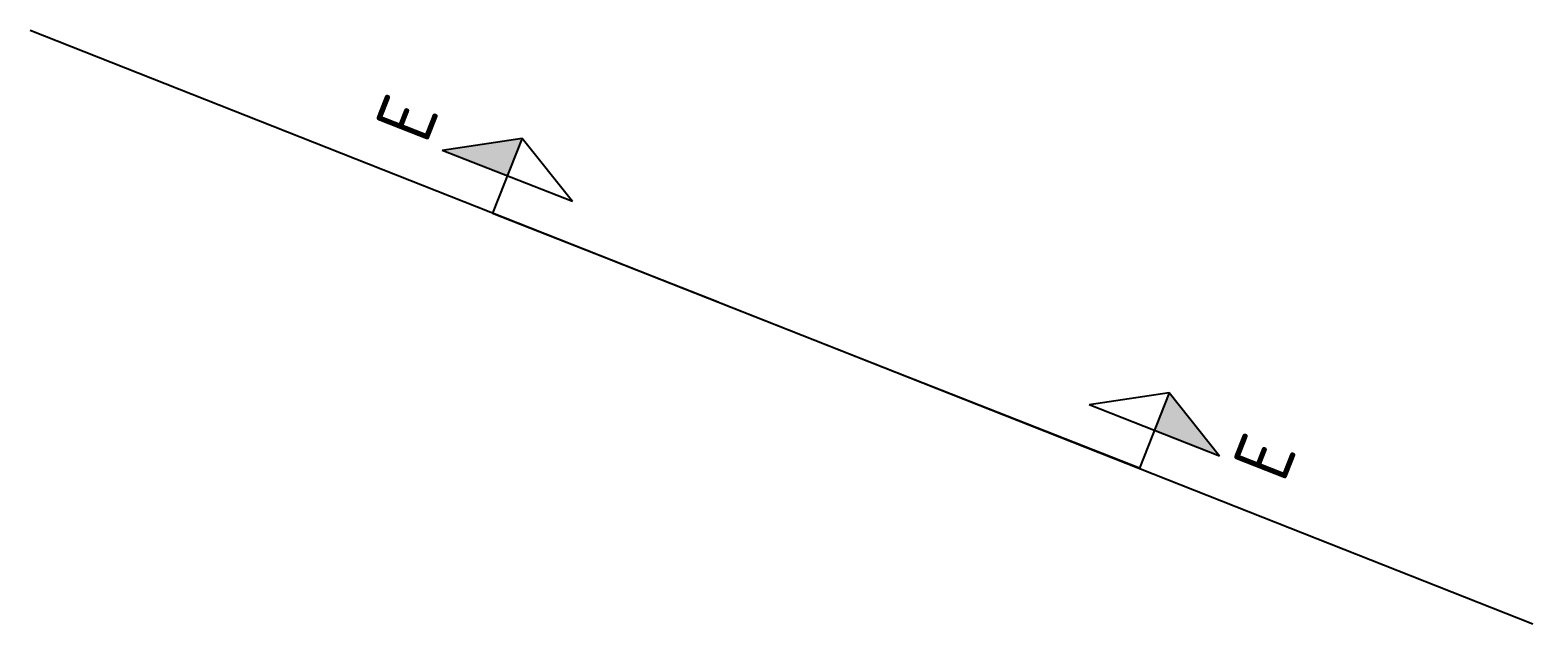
# Model space of a CAD drawing. Header units: metres. Extents: x 166439 to 168621, y 6226863 to 6228959.
# Drawn here: x 168078.5 to 168171.5, y 6228757.9 to 6228794.6 of the extents above; entities that cross this region are included whole.
import ezdxf

# ---------------------------------------------------------------- set-up
doc = ezdxf.new("R2010")
doc.units = ezdxf.units.M
doc.header["$LTSCALE"] = 0.1
doc.header["$MEASUREMENT"] = 0
doc.layers.get('0').update_dxf_attribs({"linetype": 'CONTINUOUS'})
for name, color, linetype in [('00_hjälp', 251, 'CONTINUOUS'), ('04_mått', 4, 'CONTINUOUS'), ('05_sektion', 7, 'CONTINUOUS')]:
    doc.layers.add(name, color=color, linetype=linetype)
doc.styles.add('ISO', font='iso.shx')

# ---------------------------------------------------------------- blocks, each defined once
blk = doc.blocks.new('_snitt2')
for p, q in [((-4.33, 2.5), (0, 5)), ((0, 5), (4.33, 2.5)), ((0, 5), (0, 0)), ((-4.33, 2.5), (4.33, 2.5)), ((0, 0), (15, 0))]:
    blk.add_line(p, q)
blk.add_solid([(-4.33, 2.5), (0, 5), (0, 2.5)])

msp = doc.modelspace()

# ---------------------------------------------------------------- linework, layer by layer
at = {"layer": '00_hjälp'}
msp.add_line((168078.5324, 6228794.634), (168171.5351, 6228757.8848), dxfattribs=at)
at = {"layer": '04_mått', "flags": 128}
msp.add_lwpolyline([(168114.6022, 6228780.3813), (168140.1679, 6228770.2793)], dxfattribs=at)

# ---------------------------------------------------------------- block references
at = {"layer": '05_sektion', "rotation": 338.5335155508336}
msp.add_blockref('_snitt2', (168107.1471, 6228783.3005), dxfattribs=at)
at = {"layer": '05_sektion', "xscale": -1, "rotation": 338.5335155508336}
msp.add_blockref('_snitt2', (168147.1888, 6228767.5316), dxfattribs=at)

# ---------------------------------------------------------------- texts
at = {"layer": '05_sektion', "style": 'ISO'}
for p in [(168103.0703, 6228787.5049), (168156.1438, 6228766.5372)]:
    msp.add_text('E', height=3.5, rotation=68.533516, dxfattribs=at).set_placement(p)

doc.saveas('drawing.dxf')
